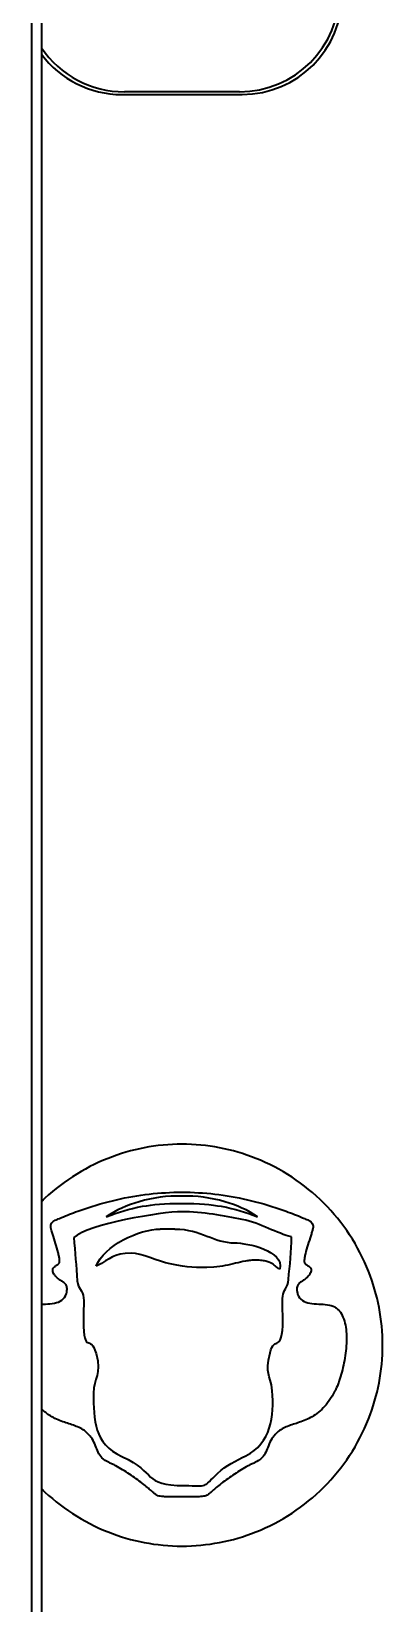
# Model space of a CAD drawing. Header units: millimetres. Extents: x 32496 to 166256, y 3504 to 23939.
# Drawn here: x 49028.6 to 49133.6, y 15831.2 to 16300.7 of the extents above; entities that cross this region are included whole.
import ezdxf

# ---------------------------------------------------------------- set-up
doc = ezdxf.new("R2010")
doc.units = ezdxf.units.MM
doc.layers.get('0').update_dxf_attribs({"lineweight": 35})

msp = doc.modelspace()

# ---------------------------------------------------------------- linework, layer by layer
at = {"linetype": 'Continuous'}
for p, q in [((49028.64, 17717.349), (49028.64, 15208.349)), ((49031.64, 17717.349), (49031.64, 15208.349)), ((49090.84, 16282.649), (49056.44, 16282.649)), ((49055.64, 16281.849), (49091.64, 16281.849)), ((49071.54, 15943.025), (49067.14, 15943.025))]:
    msp.add_line(p, q, dxfattribs=at)
for centre, start, end in [((49090.84, 16312.649), 270, 0), ((49091.64, 16311.849), 270, 0), ((49055.64, 16311.849), 216.80326, 270), ((49056.44, 16312.649), 214.1838, 270)]:
    msp.add_arc(centre, 30, start, end, dxfattribs=at)
for points, knots in [([(49133.64, 15908.349), (49133.64, 15915.887), (49130.646, 15931.593), (49117.263, 15951.971), (49096.885, 15965.354), (49073.64, 15969.786), (49050.583, 15965.39), (49037.308, 15956.759), (49031.612, 15951.17)], [0, 0, 0, 0, 0.1606245, 0.3346554, 0.5086953, 0.6693295, 0.8299531, 1, 1, 1, 1]), ([(49039.09, 15923.756), (49039.169, 15924.042), (49039.278, 15924.558), (49039.333, 15925.446), (49039.086, 15926.35), (49038.323, 15927.068), (49037.394, 15927.641), (49036.666, 15928.163), (49036.143, 15928.678), (49035.717, 15929.14), (49035.292, 15929.706), (49035.01, 15930.338), (49034.963, 15931.047), (49035.432, 15931.739), (49036.112, 15932.19), (49036.72, 15932.594), (49036.97, 15932.91), (49037.085, 15933.268), (49037.073, 15933.986), (49036.917, 15934.93), (49036.341, 15937.355), (49035.379, 15940.14), (49034.702, 15942.444), (49034.516, 15943.138), (49034.444, 15943.532), (49034.408, 15944.001), (49034.576, 15944.685), (49035.176, 15945.369), (49035.88, 15945.69), (49037.436, 15946.366), (49040.202, 15947.511), (49045.885, 15949.626), (49053.984, 15951.947), (49063.728, 15953.639), (49073.759, 15954.223), (49083.497, 15953.641), (49093.349, 15951.938), (49101.422, 15949.615), (49107.111, 15947.5), (49109.88, 15946.347), (49111.306, 15945.734), (49111.755, 15945.526), (49111.855, 15945.47)], [0, 0, 0, 0, 0.0081759, 0.0145446, 0.0244614, 0.0334992, 0.0433282, 0.0544139, 0.058301, 0.0634424, 0.071678, 0.0777394, 0.0824445, 0.0908813, 0.099747, 0.1069242, 0.1084886, 0.1108443, 0.1176024, 0.1272742, 0.1389925, 0.1893767, 0.2007673, 0.2087672, 0.2099052, 0.2122482, 0.2222118, 0.2296002, 0.2373872, 0.2503094, 0.2759624, 0.3265422, 0.425367, 0.5217893, 0.6158495, 0.7118768, 0.807904, 0.9068378, 0.9574743, 0.9831509, 0.9960883, 1, 1, 1, 1]), ([(49073.64, 15952.83), (49069.229, 15953.044), (49061.552, 15951.884), (49053.894, 15948.7), (49051.015, 15946.669)], [0, 0, 0, 0, 0.5469456, 1, 1, 1, 1]), ([(49051.015, 15946.669), (49054.718, 15948.064), (49059.567, 15949.73), (49068.473, 15950.744), (49073.64, 15950.658)], [0, 0, 0, 0, 0.5923883, 1, 1, 1, 1]), ([(49096.264, 15946.669), (49093.386, 15948.7), (49085.728, 15951.884), (49078.05, 15953.044), (49073.64, 15952.83)], [0, 0, 0, 0, 0.4530544, 1, 1, 1, 1]), ([(49073.64, 15950.658), (49078.807, 15950.744), (49087.712, 15949.73), (49092.562, 15948.064), (49096.264, 15946.669)], [0, 0, 0, 0, 0.4076117, 1, 1, 1, 1]), ([(49111.855, 15945.47), (49111.955, 15945.416), (49112.233, 15945.236), (49112.725, 15944.651), (49112.884, 15943.969), (49112.836, 15943.451), (49112.721, 15942.944), (49112.498, 15942.116), (49111.792, 15939.811), (49110.821, 15936.943), (49110.309, 15934.614), (49110.198, 15933.754), (49110.22, 15933.096), (49110.386, 15932.811), (49110.649, 15932.531), (49111.261, 15932.133), (49111.946, 15931.657), (49112.351, 15930.933), (49112.238, 15930.21), (49111.907, 15929.564), (49111.443, 15928.988), (49111.017, 15928.544), (49110.507, 15928.07), (49109.811, 15927.587), (49108.899, 15927.018), (49108.164, 15926.285), (49107.948, 15925.365), (49108.008, 15924.632), (49108.108, 15924.093), (49108.637, 15921.956), (49111.008, 15920.825), (49114.521, 15920.611), (49117.025, 15920.507), (49118.79, 15920.134), (49119.646, 15919.586), (49120.127, 15919.215), (49120.982, 15918.341), (49122.346, 15915.922), (49123.019, 15911.459), (49122.678, 15905.943), (49121.756, 15901.265), (49120.756, 15897.916), (49120.057, 15896.042), (49119.301, 15894.481), (49118.314, 15892.693), (49116.428, 15889.943), (49113.339, 15887.144), (49109.975, 15885.677), (49107.439, 15884.864), (49105.081, 15884.1), (49102.927, 15883.087), (49101.332, 15881.517), (49100.27, 15880.087), (49099.504, 15878.423), (49098.776, 15876.344), (49097.576, 15874.461), (49096.05, 15873.523), (49094.913, 15873.045), (49094.238, 15872.727), (49093.041, 15872.118), (49090.643, 15870.727), (49087.998, 15868.937), (49085.544, 15867.131), (49084.049, 15865.944), (49082.946, 15864.987), (49082.148, 15864.266), (49081.261, 15863.534), (49080.348, 15863.196), (49079.044, 15863.093), (49076.892, 15863.052), (49075.038, 15863.065), (49073.64, 15863.031)], [0, 0, 0, 0, 0.0031586, 0.0091977, 0.0172335, 0.0191196, 0.0213026, 0.029371, 0.0390525, 0.0787158, 0.0877379, 0.094978, 0.0997755, 0.1011797, 0.1025175, 0.1085398, 0.1156939, 0.1225901, 0.1265639, 0.1317697, 0.1388409, 0.1431573, 0.1455345, 0.1543897, 0.1622591, 0.1695535, 0.1776833, 0.1829652, 0.1860725, 0.1900256, 0.231557, 0.253449, 0.2749027, 0.2931923, 0.2955458, 0.2996587, 0.3079813, 0.3254706, 0.3667589, 0.4145399, 0.4621851, 0.4837333, 0.5022519, 0.5121965, 0.5270933, 0.5532909, 0.5956759, 0.630919, 0.6468657, 0.6621366, 0.6929497, 0.7064227, 0.7172767, 0.736618, 0.7536616, 0.7709603, 0.7923505, 0.7971392, 0.8015926, 0.8108713, 0.8304939, 0.8704234, 0.8903144, 0.906171, 0.9178858, 0.9265056, 0.9330794, 0.9457785, 0.9538375, 0.965016, 1, 1, 1, 1]), ([(49102.96, 15931.091), (49102.608, 15931.15), (49102.039, 15931.539), (49101.015, 15932.509), (49099.525, 15933.281), (49097.698, 15933.661), (49095.951, 15933.769), (49094.162, 15933.68), (49092.128, 15933.391), (49089.68, 15932.804), (49086.666, 15932.052), (49084.402, 15931.73), (49083.16, 15931.668)], [0, 0, 0, 0, 0.1365378, 0.2730755, 0.4096133, 0.4778822, 0.546151, 0.6028822, 0.6596133, 0.7730755, 0.8865378, 1, 1, 1, 1]), ([(49031.64, 15920.564), (49032.036, 15920.588), (49033.321, 15920.648), (49036.439, 15920.86), (49038.587, 15921.937), (49039.09, 15923.756)], [0, 0, 0, 0, 0.1315124, 0.4261802, 1, 1, 1, 1]), ([(49031.612, 15865.527), (49037.308, 15859.938), (49050.582, 15851.307), (49073.639, 15846.912), (49096.884, 15851.343), (49117.262, 15864.725), (49130.645, 15885.104), (49133.64, 15900.81), (49133.64, 15908.349)], [0, 0, 0, 0, 0.1700419, 0.3306726, 0.4912969, 0.6653284, 0.8393674, 1, 1, 1, 1]), ([(49073.64, 15863.031), (49072.242, 15863.065), (49070.388, 15863.053), (49068.236, 15863.093), (49066.932, 15863.197), (49066.019, 15863.534), (49065.133, 15864.266), (49064.335, 15864.987), (49063.233, 15865.943), (49061.739, 15867.131), (49059.285, 15868.937), (49056.64, 15870.727), (49054.243, 15872.118), (49053.046, 15872.727), (49052.372, 15873.046), (49051.235, 15873.524), (49049.709, 15874.46), (49048.507, 15876.343), (49047.779, 15878.42), (49047.015, 15880.084), (49045.955, 15881.513), (49044.363, 15883.084), (49042.212, 15884.1), (49039.854, 15884.865), (49037.317, 15885.678), (49034.433, 15886.934), (49032.452, 15888.539), (49031.639, 15889.353)], [0, 0, 0, 0, 0.0806329, 0.1064016, 0.1249792, 0.1542482, 0.1693981, 0.1892534, 0.2162477, 0.2527848, 0.2986816, 0.3907503, 0.4360017, 0.4574017, 0.4676778, 0.4786971, 0.5281299, 0.5680919, 0.6074543, 0.6521178, 0.6771676, 0.708232, 0.7793964, 0.8146868, 0.8515426, 0.9329845, 1, 1, 1, 1])]:
    msp.add_open_spline(points, degree=3, knots=knots, dxfattribs=at)
for points in [[(49073.62, 15948.185), (49067.463, 15948.185), (49045.549, 15944.53), (49041.33, 15940.487)], [(49091.69, 15945.867), (49086.263, 15946.924), (49079.802, 15948.186), (49073.62, 15948.185)], [(49106.41, 15940.703), (49102.195, 15941.617), (49097.186, 15944.796), (49091.69, 15945.867)], [(49041.33, 15940.487), (49041.619, 15936.154), (49042.098, 15931.956), (49042.36, 15927.56)], [(49048.03, 15931.93), (49050.224, 15938.056), (49060.877, 15943.024), (49067.14, 15943.025)], [(49071.54, 15943.025), (49079.504, 15943.025), (49083.143, 15938.854), (49089.36, 15938.895)], [(49105.5, 15927.934), (49105.88, 15932.153), (49106.483, 15936.49), (49106.41, 15940.703)], [(49058.62, 15935.805), (49052.826, 15935.762), (49052.613, 15934.2), (49048.03, 15931.93)], [(49070.17, 15932.634), (49066.627, 15933.312), (49061.332, 15935.825), (49058.62, 15935.805)], [(49089.36, 15938.895), (49093.312, 15938.921), (49104.151, 15936.56), (49102.96, 15931.091)], [(49083.16, 15931.668), (49077.231, 15931.368), (49075.899, 15931.539), (49070.17, 15932.634)], [(49042.36, 15927.56), (49042.515, 15924.95), (49044.048, 15924.843), (49044.23, 15922.463)], [(49103.77, 15922.953), (49103.999, 15924.801), (49105.27, 15925.386), (49105.5, 15927.934)], [(49044.23, 15922.463), (49044.37, 15920.626), (49044.139, 15917.768), (49044.18, 15915.708)], [(49103.81, 15915.948), (49103.828, 15917.804), (49103.577, 15921.398), (49103.77, 15922.953)], [(49044.18, 15915.708), (49044.394, 15904.905), (49046.194, 15912.197), (49047.98, 15905.822)], [(49099.99, 15906.085), (49101.315, 15911.642), (49103.708, 15905.385), (49103.81, 15915.948)], [(49047.98, 15905.822), (49049.784, 15899.38), (49047.165, 15898.675), (49047.21, 15894.041)], [(49100.64, 15894.7), (49100.074, 15900.288), (49098.33, 15899.123), (49099.99, 15906.085)], [(49047.21, 15894.041), (49047.288, 15885.911), (49047.241, 15878.944), (49055.71, 15875.094)], [(49092.8, 15875.336), (49100.185, 15878.97), (49101.396, 15887.225), (49100.64, 15894.7)], [(49055.71, 15875.094), (49066.308, 15870.277), (49061.685, 15866.483), (49074.38, 15866.411)], [(49084.36, 15870.094), (49086.825, 15872.406), (49089.8, 15873.861), (49092.8, 15875.336)], [(49074.38, 15866.411), (49081.788, 15866.369), (49079.62, 15865.65), (49084.36, 15870.094)]]:
    msp.add_open_spline(points, degree=3, dxfattribs=at)

doc.saveas('drawing.dxf')
